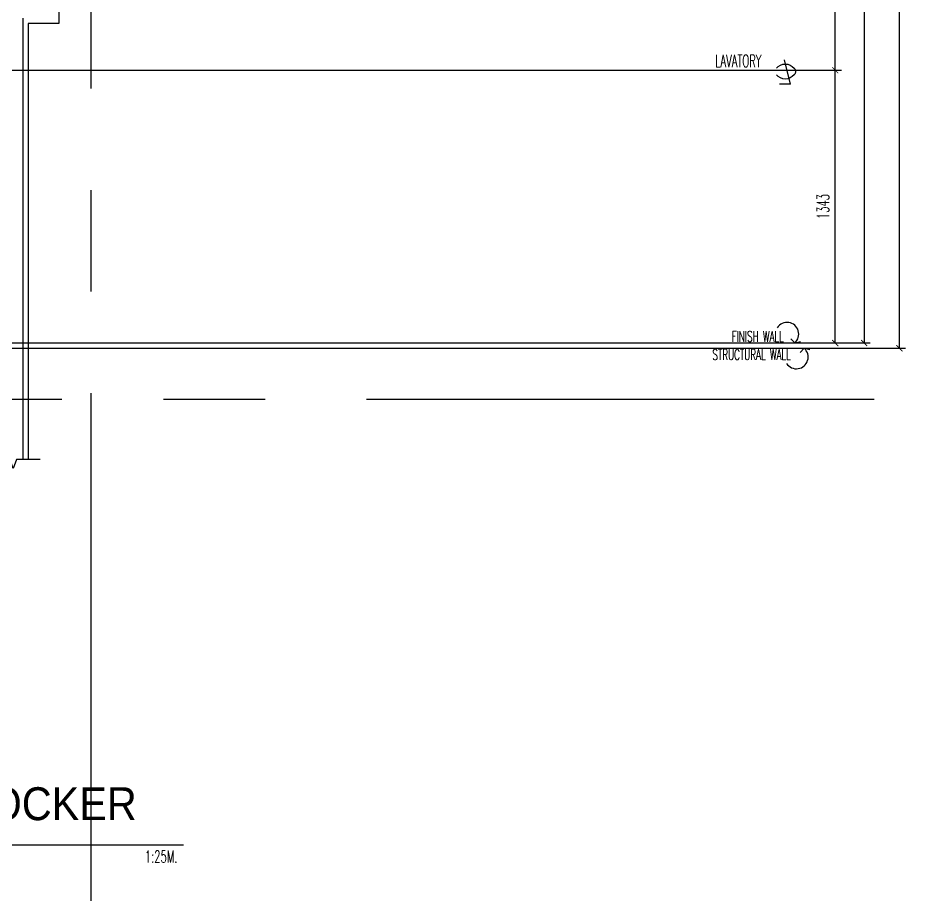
# Model space of a CAD drawing. Extents: x 417610.1 to 417639, y 43413.5 to 43433.4.
# Drawn here: x 417616.679 to 417621.186, y 43421.828 to 43426.174 of the extents above; entities that cross this region are included whole.
import ezdxf
from ezdxf.enums import TextEntityAlignment as Align

# ---------------------------------------------------------------- set-up
doc = ezdxf.new("R2010")
doc.units = 0
doc.header["$MEASUREMENT"] = 0
doc.header["$PDMODE"] = 3
doc.header["$PDSIZE"] = 0.1
doc.linetypes.add('CENTERX2', pattern=[4, 2.5, -0.5, 0.5, -0.5])
doc.layers.get('0').update_dxf_attribs({"linetype": 'CONTINUOUS'})
doc.layers.get('DEFPOINTS').update_dxf_attribs({"linetype": 'CONTINUOUS'})
for name, color, linetype in [('2', 2, 'CONTINUOUS'), ('ARCDIMR', 4, 'CONTINUOUS'), ('AXES', 11, 'CENTERX2'), ('Axisname', 6, 'CONTINUOUS'), ('DIM', 4, 'CONTINUOUS'), ('Plaster', 7, 'CONTINUOUS'), ('TXT', 2, 'CONTINUOUS'), ('TXT1', 2, 'CONTINUOUS'), ('WALL', 6, 'CONTINUOUS')]:
    doc.layers.add(name, color=color, linetype=linetype)
doc.styles.add('ROMANS', font='ROMANS.shx', dxfattribs={"width": 0.6})
doc.styles.add('TTXT', font='swisse.ttf', dxfattribs={"width": 0.6})
doc.dimstyles.new('R50', dxfattribs={"dimscale": 0, "dimtxt": 0.06, "dimasz": 0.03, "dimexe": 0.03, "dimexo": 0.03, "dimgap": 0.03, "dimtad": 1, "dimdec": 0, "dimlfac": 1000, "dimzin": 13, "dimdsep": 46, "dimtxsty": 'ROMANS', "dimblk": 'ARCHTICK', "dimcen": 0.09, "dimclrd": 4, "dimclre": 4, "dimclrt": 2, "dimadec": 0, "dimazin": 0, "dimtfac": 1, "dimtdec": 0, "dimtofl": 0, "dimtmove": 2, "dimatfit": 3, "dimldrblk": 'CLOSEDBLANK', "dimfxl": 0, "dimtolj": 1, "dimtzin": 0, "dimarcsym": 0})

# ---------------------------------------------------------------- blocks, each defined once
blk = doc.blocks.new('_ARCHTICK')
at = {"color": 0, "linetype": 'ByBlock', "const_width": 0.15}
blk.add_lwpolyline([(-0.5, -0.5), (0.5, 0.5)], dxfattribs=at)
blk = doc.blocks.new('*D120')
at = {"layer": '2', "color": 4, "lineweight": -2}
for p, q in [((417616.4257, 43425.9183), (417620.7315, 43425.9183)), ((417620.7015, 43424.5752), (417620.7015, 43425.9183)), ((417616.5557, 43424.5752), (417620.7315, 43424.5752))]:
    blk.add_line(p, q, dxfattribs=at)
at = {"layer": 'DEFPOINTS', "color": 0}
for p in [(417616.3957, 43425.9183), (417620.7015, 43425.9183), (417616.5257, 43424.5752)]:
    blk.add_point(p, dxfattribs=at)
at = {"layer": '2', "color": 4, "lineweight": -2, "xscale": 0.03, "yscale": 0.03, "zscale": 0.03}
for p, rotation in [((417620.7015, 43425.9183), 90), ((417620.7015, 43424.5752), 270)]:
    blk.add_blockref('_ARCHTICK', p, dxfattribs=dict(at, rotation=rotation))
at = {"layer": '2', "color": 2, "insert": (417620.6415, 43425.2468), "char_height": 0.06, "attachment_point": 5, "rotation": 90, "style": 'ROMANS'}
blk.add_mtext('\\A1;1343', dxfattribs=at)
blk = doc.blocks.new('_ClosedBlank')
at = {"color": 0, "linetype": 'ByBlock', "lineweight": -2}
for p, q in [((-1, 0.17), (0, 0)), ((-1, 0.17), (-1, -0.17)), ((0, 0), (-1, -0.17))]:
    blk.add_line(p, q, dxfattribs=at)
blk = doc.blocks.new('*D121')
at = {"layer": '2', "color": 4, "lineweight": -2}
for p, q in [((417616.5557, 43426.6542), (417620.7315, 43426.6542)), ((417620.7015, 43425.9183), (417620.7015, 43426.6542)), ((417616.4257, 43425.9183), (417620.7315, 43425.9183))]:
    blk.add_line(p, q, dxfattribs=at)
at = {"layer": 'DEFPOINTS', "color": 0}
for p in [(417616.5257, 43426.6542), (417620.7015, 43426.6542), (417616.3957, 43425.9183)]:
    blk.add_point(p, dxfattribs=at)
at = {"layer": '2', "color": 4, "lineweight": -2, "xscale": 0.03, "yscale": 0.03, "zscale": 0.03}
for p, rotation in [((417620.7015, 43426.6542), 90), ((417620.7015, 43425.9183), 270)]:
    blk.add_blockref('_ARCHTICK', p, dxfattribs=dict(at, rotation=rotation))
at = {"layer": '2', "color": 2, "insert": (417620.6415, 43426.2863), "char_height": 0.06, "attachment_point": 5, "rotation": 90, "style": 'ROMANS'}
blk.add_mtext('\\A1;736', dxfattribs=at)
blk = doc.blocks.new('*D128')
at = {"layer": '2', "color": 4, "lineweight": -2}
for p, q in [((417619.5907, 43431.2232), (417620.8739, 43431.2232)), ((417620.8439, 43431.2232), (417620.8439, 43424.5752)), ((417616.5557, 43424.5752), (417620.8739, 43424.5752))]:
    blk.add_line(p, q, dxfattribs=at)
at = {"layer": 'DEFPOINTS', "color": 0}
for p in [(417619.5607, 43431.2232), (417616.5257, 43424.5752), (417620.8439, 43424.5752)]:
    blk.add_point(p, dxfattribs=at)
at = {"layer": '2', "color": 4, "lineweight": -2, "xscale": 0.03, "yscale": 0.03, "zscale": 0.03}
for p, rotation in [((417620.8439, 43431.2232), 90), ((417620.8439, 43424.5752), 270)]:
    blk.add_blockref('_ARCHTICK', p, dxfattribs=dict(at, rotation=rotation))
at = {"layer": '2', "color": 2, "insert": (417620.7839, 43427.8992), "char_height": 0.06, "attachment_point": 5, "rotation": 90, "style": 'ROMANS'}
blk.add_mtext('\\A1;6648', dxfattribs=at)
blk = doc.blocks.new('*D129')
at = {"layer": '2', "color": 4, "lineweight": -2}
for p, q in [((417619.6167, 43431.2492), (417621.0473, 43431.2492)), ((417621.0173, 43424.5492), (417621.0173, 43431.2492)), ((417616.5817, 43424.5492), (417621.0473, 43424.5492))]:
    blk.add_line(p, q, dxfattribs=at)
at = {"layer": 'DEFPOINTS', "color": 0}
for p in [(417619.5867, 43431.2492), (417621.0173, 43431.2492), (417616.5517, 43424.5492)]:
    blk.add_point(p, dxfattribs=at)
at = {"layer": '2', "color": 4, "lineweight": -2, "xscale": 0.03, "yscale": 0.03, "zscale": 0.03}
for p, rotation in [((417621.0173, 43431.2492), 90), ((417621.0173, 43424.5492), 270)]:
    blk.add_blockref('_ARCHTICK', p, dxfattribs=dict(at, rotation=rotation))
at = {"layer": '2', "color": 2, "insert": (417620.9573, 43427.8992), "char_height": 0.06, "attachment_point": 5, "rotation": 90, "style": 'ROMANS'}
blk.add_mtext('\\A1;6700', dxfattribs=at)
blk = doc.blocks.new('SCNTR', base_point=(3632.66, 549.66))
for q in [(3633.89, 554.57), (3636.1, 543.44)]:
    blk.add_line((3631.12, 543.44), q)
for centre, radius, start, end in [((3630.8, 549.38), 1.99, 133.3084, 182.4789), ((3630.8, 549.21), 1.99, 177.5211, 226.6916), ((3633.47, 547.5), 5.23, 39.4883, 140.5117), ((3633.47, 551.09), 5.23, 219.4883, 320.5117)]:
    blk.add_arc(centre, radius, start, end)
blk = doc.blocks.new('FINISH.WALL')
at = {"layer": 'DIM'}
blk.add_arc((-0.0435, 0.0496), 0.066, 311.2207, 146.8229, dxfattribs=at)
at = {"layer": 'WALL'}
for q in [(-0.0228, 0.0234), (0.0318, 0.0075)]:
    blk.add_line((0, 0), q, dxfattribs=at)
at = {"layer": 'TXT', "style": 'ROMANS', "width": 0.6}
blk.add_text('FINISH WALL', height=0.06, dxfattribs=at).set_placement((-0.3548, 0.0066))
blk = doc.blocks.new('STTRUC.WALL')
at = {"layer": 'DIM'}
blk.add_arc((-0.0435, -0.0496), 0.066, 213.1771, 48.7793, dxfattribs=at)
at = {"layer": 'WALL'}
for q in [(-0.0228, -0.0234), (0.0318, -0.0075)]:
    blk.add_line((0, 0), q, dxfattribs=at)
at = {"layer": 'TXT', "style": 'ROMANS', "width": 0.6}
blk.add_text('STRUCTURAL WALL', height=0.06, dxfattribs=at).set_placement((-0.516, -0.066))

msp = doc.modelspace()

# ---------------------------------------------------------------- linework, layer by layer
at = {"layer": '2'}
msp.add_lwpolyline([(417616.786, 43424.0005), (417616.6694, 43424.0005), (417616.6534, 43423.9565), (417616.6214, 43424.0525), (417616.6014, 43424.0005), (417616.4645, 43424.0005)], dxfattribs=at)
at = {"layer": 'AXES'}
for p, q in [((417617.0372, 43421.8283), (417617.0372, 43432.9536)), ((417610.3937, 43424.2992), (417621.1861, 43424.2992))]:
    msp.add_line(p, q, dxfattribs=at)
at = {"layer": 'Axisname'}
msp.add_line((417614.0827, 43422.1028), (417617.4916, 43422.1028), dxfattribs=at)
at = {"layer": 'Plaster'}
for p, q in [((417616.8777, 43426.3502), (417616.8777, 43426.1482)), ((417616.7277, 43426.1482), (417616.7277, 43424.0005)), ((417616.8777, 43426.1482), (417616.7277, 43426.1482))]:
    msp.add_line(p, q, dxfattribs=at)
at = {"layer": 'WALL'}
msp.add_line((417616.7017, 43424.0005), (417616.7017, 43426.1742), dxfattribs=at)

# ---------------------------------------------------------------- block references
at = {"layer": 'ARCDIMR', "xscale": -0.01075199997285381, "yscale": 0.01075200000195764, "zscale": 0.010752}
msp.add_blockref('SCNTR', (417620.464, 43425.9161), dxfattribs=at)
at = {"layer": 'WALL', "extrusion": (0, 0, -1), "xscale": -0.875, "yscale": 0.875, "zscale": -0.875}
for name, p in [('FINISH.WALL', (-417620.5021, 43424.5752)), ('STTRUC.WALL', (-417620.5482, 43424.5492))]:
    msp.add_blockref(name, p, dxfattribs=at)

# ---------------------------------------------------------------- texts
at = {"layer": 'TXT', "style": 'ROMANS', "width": 0.6}
for s, p in [('LAVATORY', (417620.1098, 43425.9342)), ('1:25M.', (417617.3017, 43422.0159))]:
    msp.add_text(s, height=0.06, dxfattribs=at).set_placement(p)
at = {"layer": 'TXT1', "color": 6, "style": 'TTXT', "width": 0.9}
msp.add_text(' PLAN OF TOILET AND LOCKER', height=0.162094, dxfattribs=at).set_placement((417615.722, 43422.306), align=Align.MIDDLE_CENTER)

# ---------------------------------------------------------------- dimensions: what is measured, and where the dimension line sits
at = {"layer": '2'}
for base, p1, p2, picture, middle in [((417621.0173, 43431.2492), (417616.5517, 43424.5492), (417619.5867, 43431.2492), '*D129', (417620.9573, 43427.8992)), ((417620.8439, 43424.5752), (417619.5607, 43431.2232), (417616.5257, 43424.5752), '*D128', (417620.7839, 43427.8992)), ((417620.7015, 43426.6542), (417616.3957, 43425.9183), (417616.5257, 43426.6542), '*D121', (417620.6415, 43426.2863)), ((417620.7015, 43425.9183), (417616.5257, 43424.5752), (417616.3957, 43425.9183), '*D120', (417620.6415, 43425.2468))]:
    dim = msp.add_linear_dim(base=base, p1=p1, p2=p2, angle=90, dimstyle='R50', override={"dimscale": 1}, dxfattribs=at)
    dim.commit()
    dim.dimension.update_dxf_attribs({"geometry": picture, "text_midpoint": middle})

doc.saveas('drawing.dxf')
